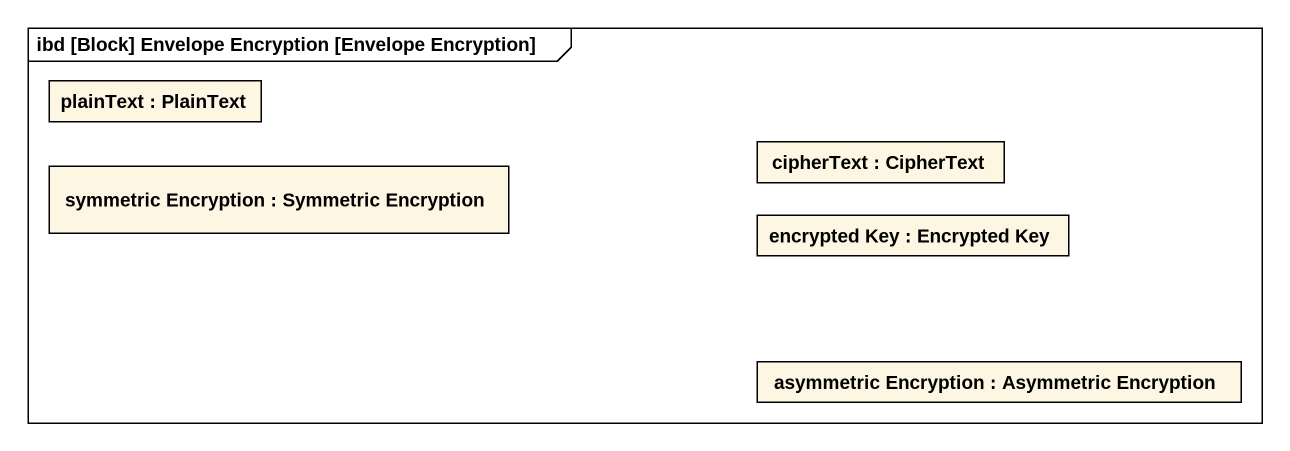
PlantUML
@startuml
mainframe ibd [Block] Envelope Encryption [Envelope Encryption]
rectangle "plainText : PlainText" as plainText
rectangle "symmetric Encryption : Symmetric Encryption" as symmetric_Encryption
rectangle "cipherText : CipherText" as cipherText
rectangle "encrypted Key : Encrypted Key" as encrypted_Key
rectangle "asymmetric Encryption : Asymmetric Encryption" as asymmetric_Encryption
@enduml
